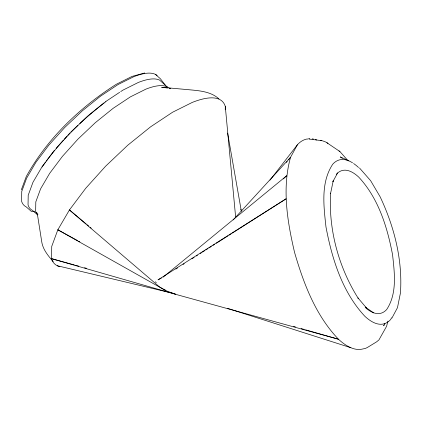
<?xml version="1.0" encoding="UTF-8"?>
<svg xmlns="http://www.w3.org/2000/svg" width="422" height="422" viewBox="0 0 422 422"><rect width="100%" height="100%" fill="white"/><g stroke="black" fill="none" stroke-linecap="round" stroke-linejoin="round"><path stroke-width="0.63" d="M225.248 109.762L225.301 106.534A130.925 36.878 -44.4 0 0 192.305 102.398L172.614 112.215L150.596 126.827L127.745 145.237L105.621 166.199L85.735 188.275L69.435 209.961L57.84 229.79L51.737 246.395L51.537 258.654A130.925 36.878 -44.4 0 0 59.85 266.704M387.934 321.105L386.584 326.322L378.945 339.9L376.656 341.809L367.393 347.485L365.426 348.414L362.113 349.121A139.946 46.103 75.6 0 1 338.476 339.235L305.591 329.825M21.327 189.853L26.301 176.459C47.317 138.437 79.848 107.457 116.298 84.273L132.086 76.393L144.704 72.969M307.918 139.012L306.752 139.06A139.946 46.103 75.6 0 0 297.378 144.804L290.531 157.316L288.474 159.891M337.632 172.936L332.889 181.608L333.216 180.832L330.51 193.756L330.584 193.081C328.464 229.953 338.697 267.464 358.399 298.623L357.967 297.921L366.839 308.413M384.885 323.558L383.677 325.763L384.168 324.935M391.59 317.777L390.645 319.507A109.414 36.049 75.6 0 1 364.84 316.268C342.2 291.955 332.04 258.929 325.974 226.946C323.737 206.184 320.546 182.673 332.705 164.253A109.414 36.049 75.6 0 1 352.512 162.797M391.927 318.072L397.482 307.664L400.446 292.973C402.725 259.799 394.243 226.603 380.111 196.752L370.648 180.706L359.481 167.961M42.063 166.722L32.979 182.251L28.2 195.259L28.042 204.865A102.551 28.886 -44.4 0 0 32.526 210.409L37.753 214.94M42.448 166.21L45.544 162.09M46.32 161.062L54.443 150.248M42.073 167.038C59.623 141.934 81.567 120.133 105.927 101.628M269.996 180.147L297.378 144.804M286.417 162.465L287.24 161.436M56.126 148.296L63.485 140.13M64.35 139.165L66.945 136.285M67.81 135.325L69.973 132.925M233.176 219.904L290.531 157.316C281.875 188.576 287.313 221.497 294.577 252.462C303.645 283.674 315.635 315.361 338.476 339.235L175.726 294.35L51.537 258.654L74.372 264.958M283.347 178.917L286.675 175.742L163.124 277.159M70.875 132.002L77.901 125.345M79.774 123.567L87.264 116.472M87.734 116.024L104.097 102.841M105.632 101.602L119.648 92.302M120.724 91.59L122.881 90.16L138.305 82.469A102.551 28.886 -44.4 0 1 159.669 80.169L167.159 86.879M175.863 269.046L177.525 267.986M183.064 264.457L184.171 263.75M191.926 258.813L194.141 257.399M196.357 255.99L197.464 255.284M200.234 253.517L201.341 252.81M202.449 252.108L204.665 250.694M205.772 249.988L207.988 248.579M209.096 247.872L211.311 246.459M212.973 245.404L214.634 244.343M216.296 243.283L227.922 235.877M229.03 235.17L231.245 233.756M232.353 233.049L286.074 198.825L157.992 279.865L161.415 278.061M320.335 140.473L322.651 140.853L325.953 142.103L339.884 151.53L348.055 160.766M167.381 87.992L161.652 87.275L189.478 89.786C199.643 90.741 211.016 91.585 218.934 98.896M169.291 88.235L170.567 88.393L169.523 88.166M309.099 139.065L321.501 140.616M34.81 211.833L31.27 211.327L26.153 206.838A104.287 29.376 -44.4 0 1 21.596 201.204L21.754 191.435L26.612 178.205L35.849 162.417L48.831 145.142L64.671 127.555L82.295 110.859L100.499 96.195L118.039 84.553L133.721 76.735A104.287 29.376 -44.4 0 1 157.132 75.491M57.26 265.733L174.349 293.628M75.638 265.311L78.814 266.187M84.521 267.759L86.426 268.286M293.57 326.391L295.469 326.934M301.16 328.559L304.325 329.466M227.537 308.329L350.856 347.712M348.836 160.861L340.274 156.905L342.427 158.382M77.484 240.545L57.84 229.79L165.915 290.674L175.726 294.35L173.991 293.401M78.645 241.178L79.8 241.811M373.739 312.902L365.246 307.089L366.117 307.685M326.971 142.689L327.941 143.353M339.003 150.928L339.884 151.53M86.104 223.908L69.435 209.961L159.437 286.86L165.915 290.674L164.902 289.83M87.117 224.752L88.631 226.018M90.144 227.289L91.157 228.133M155.307 281.801L156.314 282.645M155.444 74.393L160.418 78.777L165.229 85.017M36.334 212.176L37.964 214.191M53.198 261.582C48.061 255.716 42.659 249.26 41.651 241.22L37.442 214.513M240.835 209.185L241.395 211.079M227.616 133.083L241.31 211M225.301 106.534L235.666 217.435M336.292 174.323A95.24 31.376 75.6 0 1 358.753 177.14C378.46 198.303 387.306 227.047 392.581 254.888C394.533 272.96 397.308 293.422 386.726 309.458A95.24 31.376 75.6 0 1 365.874 308.071M353.589 163.504A109.414 36.049 75.6 0 1 358.515 167.487M308.508 138.791A139.946 46.103 75.6 0 1 309.711 138.722M312.19 138.859A139.946 46.103 75.6 0 1 313.456 139.06M315.387 139.534A139.946 46.103 75.6 0 1 316.695 139.962M36.761 213.97A102.462 28.86 -44.4 0 1 35.654 211.464L35.807 201.869L40.586 188.871L49.659 173.358L62.414 156.383L77.975 139.107L95.288 122.707L113.17 108.296L130.403 96.86L145.817 89.179A102.462 28.86 -44.4 0 1 168.299 87.56"/></g></svg>
